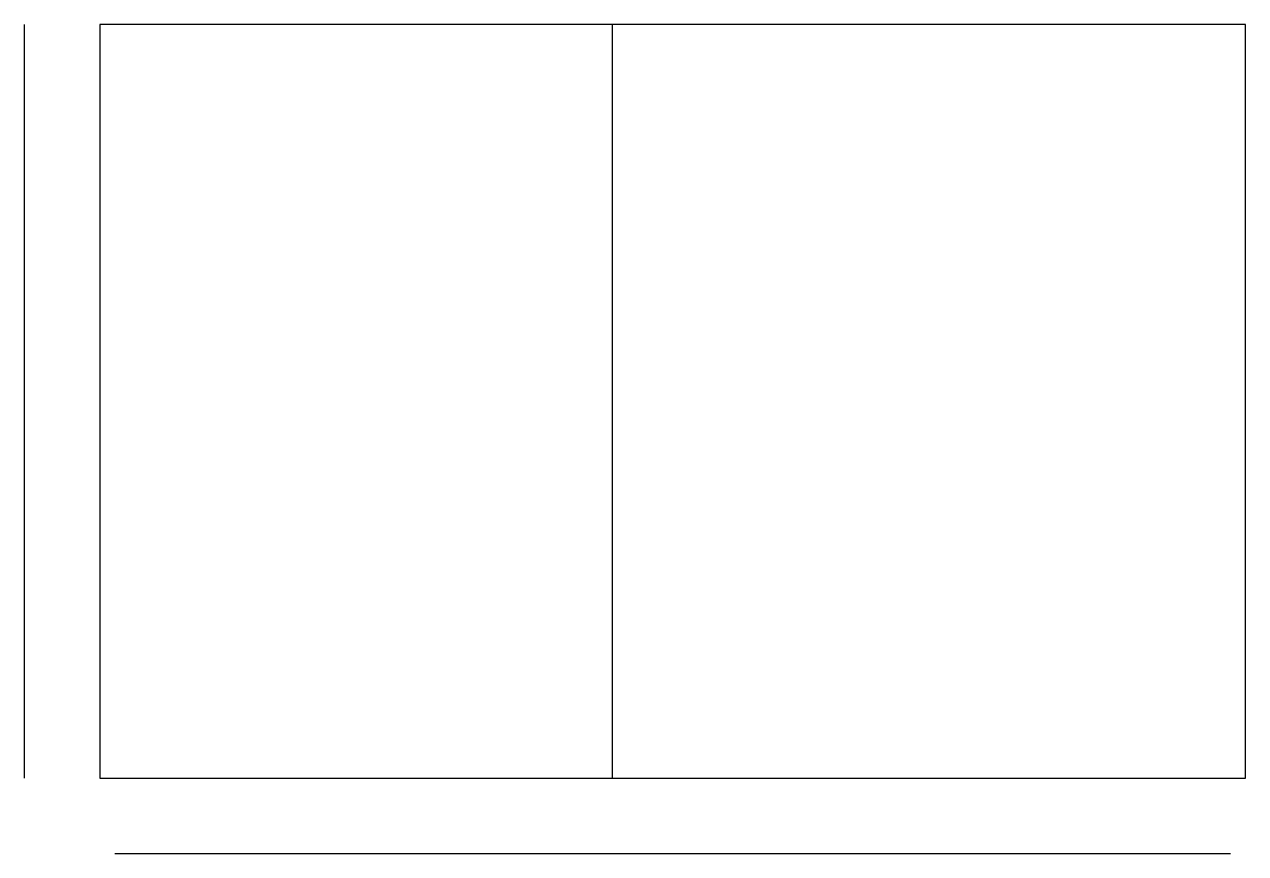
# Model space of a CAD drawing. Header units: metres. Extents: x -0.5 to 7.6, y -0.5 to 5.
import ezdxf

# ---------------------------------------------------------------- set-up
doc = ezdxf.new("R2010")
doc.units = ezdxf.units.M
for name, color, linetype in [('DIMS', 7, 'Continuous'), ('GRID', 7, 'Continuous'), ('WALL', 7, 'Continuous')]:
    doc.layers.add(name, color=color, linetype=linetype)

msp = doc.modelspace()

# ---------------------------------------------------------------- linework, layer by layer
at = {"layer": 'DIMS'}
msp.add_line((0.1, -0.5), (7.5, -0.5), dxfattribs=at)
at = {"layer": 'GRID'}
msp.add_line((-0.5, 0), (-0.5, 5), dxfattribs=at)
at = {"layer": 'WALL'}
for points in [[(7.6, 5), (0, 5)], [(0, 5), (0, 0)], [(3.4, 0), (3.4, 5)], [(7.6, 0), (7.6, 5)], [(0, 0), (7.6, 0)]]:
    msp.add_lwpolyline(points, dxfattribs=at)

doc.saveas('drawing.dxf')
